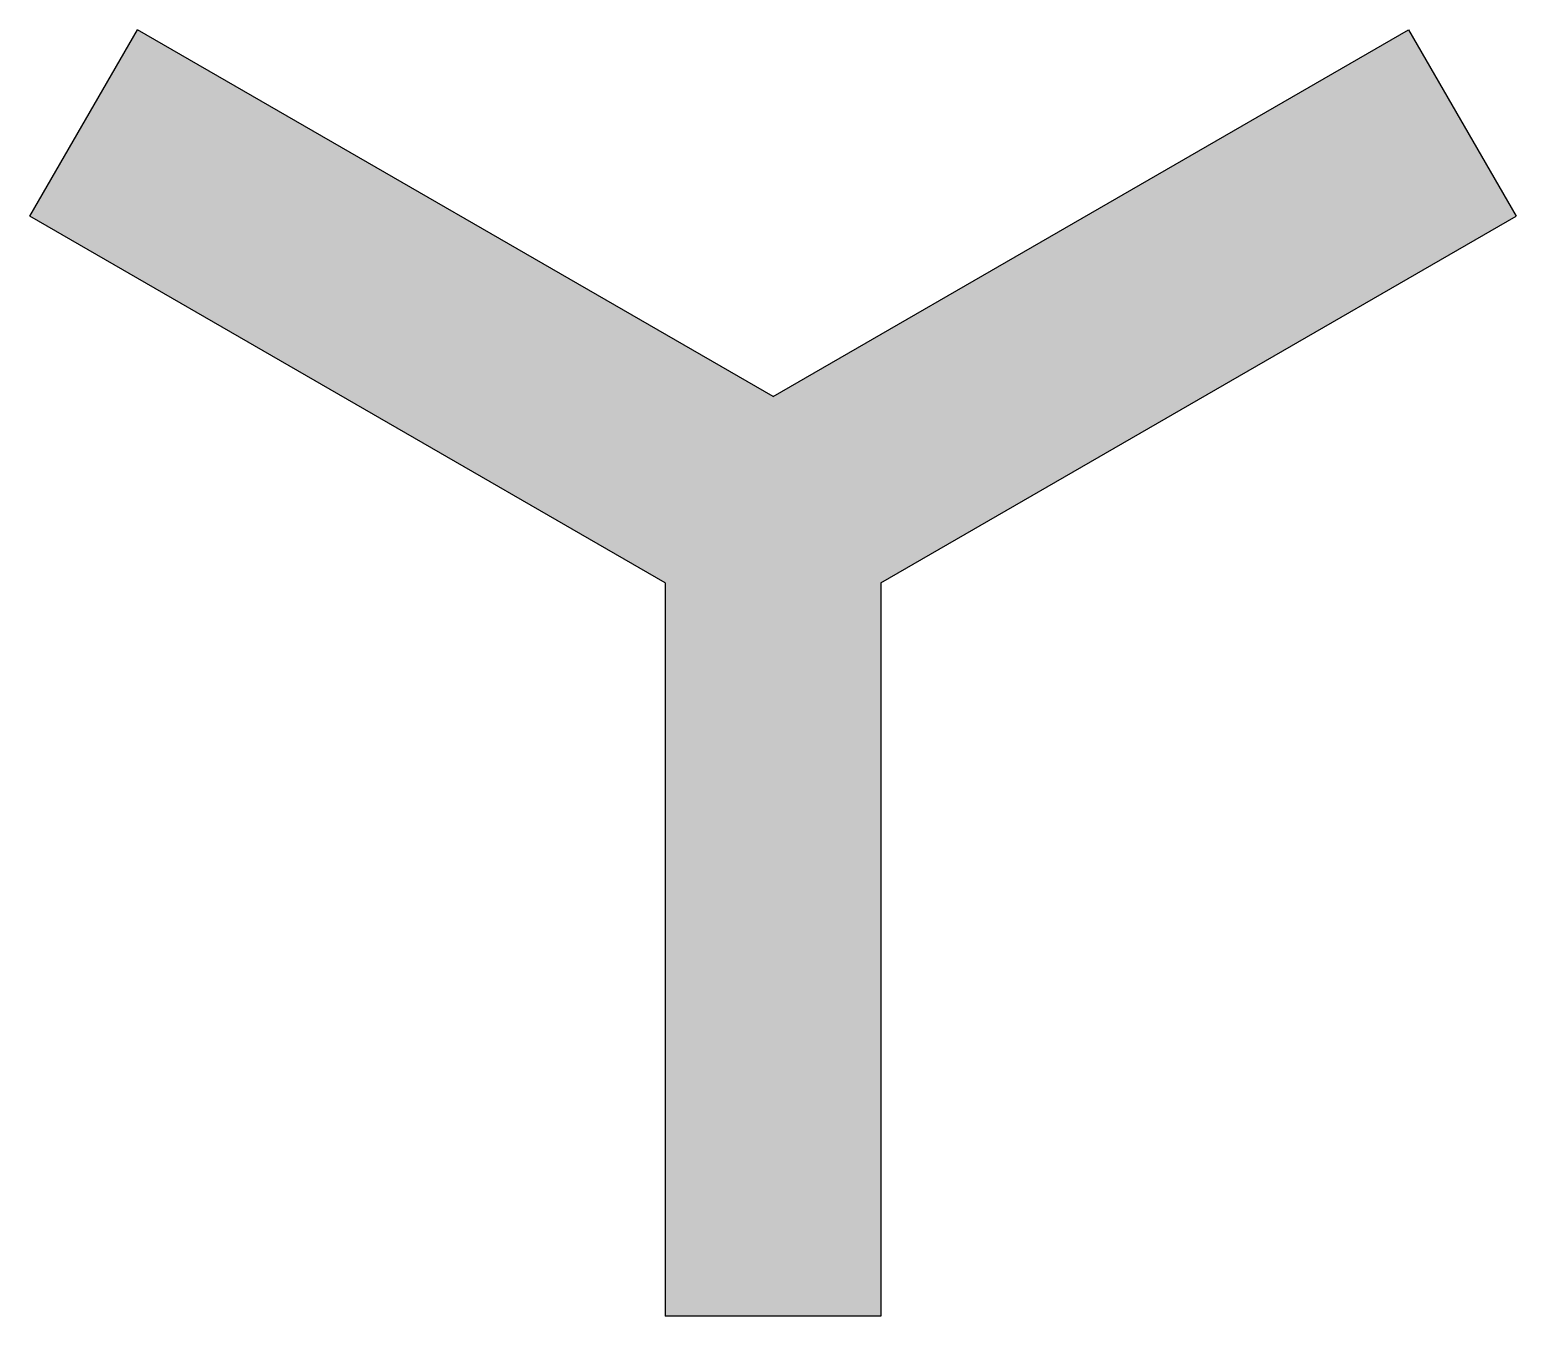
# Model space of a CAD drawing. Extents: x -0.64 to 0.64, y -0.68 to 0.42.
import ezdxf

# ---------------------------------------------------------------- set-up
doc = ezdxf.new("R2010")
doc.units = 0

msp = doc.modelspace()

# ---------------------------------------------------------------- hatches: boundary and pattern name
h = msp.add_hatch(color=256)
h.dxf.hatch_style = 1
h.paths.add_polyline_path([(-0.0923, -0.6819), (0.0923, -0.6819), (0.0923, -0.0533), (0.6367, 0.261), (0.5443, 0.4209), (0, 0.1066), (-0.5443, 0.4209), (-0.6367, 0.261), (-0.0923, -0.0533)])

# ---------------------------------------------------------------- linework, layer by layer
for p, q in [((-0.6367, 0.261), (-0.5443, 0.4209)), ((0, 0.1066), (-0.5443, 0.4209)), ((0, 0.1066), (0.5443, 0.4209)), ((0.5443, 0.4209), (0.6367, 0.261)), ((-0.0923, -0.0533), (-0.6367, 0.261)), ((0.0923, -0.0533), (0.6367, 0.261)), ((-0.0923, -0.0533), (-0.0923, -0.6819)), ((0.0923, -0.0533), (0.0923, -0.6819)), ((0.0923, -0.6819), (-0.0923, -0.6819))]:
    msp.add_line(p, q)

doc.saveas('drawing.dxf')
